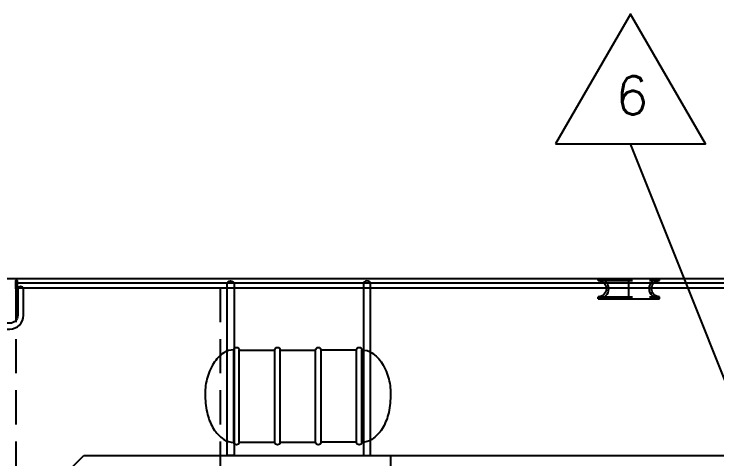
# Model space of a CAD drawing. Extents: x 1551 to 113148, y -1700 to 77018.
# Drawn here: x 22823 to 27981, y 47616 to 50882 of the extents above; entities that cross this region are included whole.
import ezdxf
from ezdxf.enums import TextEntityAlignment as Align

# ---------------------------------------------------------------- set-up
doc = ezdxf.new("R2010")
doc.units = 0
doc.header["$LTSCALE"] = 500
doc.header["$MEASUREMENT"] = 0
doc.linetypes.add('CENTER', pattern=[3, 2.5, -0.25, 0, -0.25])
doc.linetypes.add('DASHED', pattern=[0.75, 0.5, -0.25])
doc.layers.get('0').update_dxf_attribs({"linetype": 'CONTINUOUS'})
for name, color, linetype in [('M1CO1', 1, 'CONTINUOUS'), ('POSNR', 2, 'CONTINUOUS'), ('S0CO1', 7, 'CONTINUOUS'), ('S0CO2', 2, 'CONTINUOUS'), ('S0CO3', 7, 'CONTINUOUS'), ('S0CO5', 7, 'CONTINUOUS'), ('S0DA1', 7, 'DASHED'), ('SAFECO1', 1, 'CONTINUOUS'), ('SOC02', 2, 'CONTINUOUS')]:
    doc.layers.add(name, color=color, linetype=linetype)
doc.styles.add('ROMANS', font='romans', dxfattribs={"height": 100})
doc.dimstyles.get("Standard").update_dxf_attribs({"dimtxt": 2, "dimasz": 2.5, "dimexe": 1, "dimexo": 1, "dimgap": 1, "dimtad": 1, "dimdsep": 46, "dimtxsty": 'ROMANS', "dimcen": 0, "dimclrd": 1, "dimclre": 1, "dimclrt": 2, "dimadec": 0, "dimazin": 0, "dimtfac": 1, "dimtmove": 2, "dimatfit": 3, "dimfxl": 1, "dimtvp": 100, "dimtolj": 1, "dimarcsym": 0})

# ---------------------------------------------------------------- blocks, each defined once
blk = doc.blocks.new('POS_DØRER')
at = {"layer": 'SOC02'}
blk.add_lwpolyline([(-5.529, -4.015), (5.477, -4.015), (-0.026, 5.516)], close=True, dxfattribs=at)
at = {"layer": 'POSNR', "color": 2, "style": 'ROMANS'}
blk.add_attdef('POS', text='', height=2.81, dxfattribs=at).set_placement((0.081, -1.861), align=Align.CENTER)
blk = doc.blocks.new('DOT')
at = {"layer": 'SAFECO1', "color": 0, "linetype": 'ByBlock'}
blk.add_line((-0.5, 0), (-1, 0), dxfattribs=at)
at = {"layer": 'SAFECO1', "color": 0, "linetype": 'ByBlock', "const_width": 0.5}
blk.add_lwpolyline([(-0.25, 0, 1), (0.25, 0, 1)], format="xyb", close=True, dxfattribs=at)
blk = doc.blocks.new('GATT')
for p, q in [((-225, 75), (-225, 59)), ((-225, 75), (225, 75)), ((225, 75), (225, 59)), ((-225, -59), (-225, -75)), ((-225, -75), (225, -75)), ((225, -59), (225, -75))]:
    blk.add_line(p, q)
at = {"linetype": 'DASHED'}
for p, q in [((-225, 59), (225, 59)), ((-225, -59), (225, -59))]:
    blk.add_line(p, q, dxfattribs=at)
at = {"linetype": 'CENTER'}
blk.add_line((0, 75), (0, -75), dxfattribs=at)
for centre, radius, start, end in [((-225, 0), 75, 270, 90), ((-225, 0), 59, 270, 90), ((225, 0), 75, 90, 270), ((225, 0), 59, 90, 270)]:
    blk.add_arc(centre, radius, start, end)
blk = doc.blocks.new('ggf')
at = {"color": 0, "linetype": 'ByBlock'}
for p, q in [((-768.1, 294.7), (-768.1, -380.2)), ((-728.1, 294.7), (-728.1, -380.2)), ((-728.1, 294.7), (-468.1, 294.7)), ((-468.1, 294.7), (-468.1, -380.2)), ((-428.1, 294.7), (-428.1, -380.2)), ((-428.1, 294.7), (-168.1, 294.7)), ((-168.1, 294.7), (-168.1, -380.2)), ((-128.1, 294.7), (-128.1, -380.2)), ((131.9, 294.7), (-128.1, 294.7)), ((131.9, 294.7), (131.9, -380.2)), ((171.9, 294.7), (171.9, -380.2)), ((-728.1, -380.2), (-468.1, -380.2)), ((-428.1, -380.2), (-168.1, -380.2)), ((131.9, -380.2), (-128.1, -380.2))]:
    blk.add_line(p, q, dxfattribs=at)
for points in [[(-767.7, -382.7, -0.148769), (-842, -360.1, -0.107097), (-916.2, -283.1, -0.075852), (-965.6, -166.8, -0.076955), (-977.7, -42.7, -0.062698), (-960.6, 93.2, -0.075852), (-916.2, 197.7, -0.107097), (-842, 274.6, -0.148769), (-767.7, 297.3, -0.148769)], [(171.6, -382.7, 0.148769), (245.9, -360.1, 0.107097), (320.1, -283.1, 0.075852), (369.5, -166.8, 0.076955), (381.6, -42.7, 0.062698), (364.4, 93.2, 0.075852), (320.1, 197.7, 0.107097), (245.9, 274.6, 0.148769), (171.6, 297.3, 0.148769)]]:
    blk.add_lwpolyline(points, format="xyb", dxfattribs=at)
for centre, start, end in [((-748.1, 294.7), 0, 180), ((-448.1, 294.7), 0, 180), ((-148.1, 294.7), 0, 180), ((151.9, 294.7), 0, 180), ((-748.1, -380.2), 180, 0), ((-448.1, -380.2), 180, 0), ((-148.1, -380.2), 180, 0), ((151.9, -380.2), 180, 0)]:
    blk.add_arc(centre, 20, start, end, dxfattribs=at)

msp = doc.modelspace()

# ---------------------------------------------------------------- linework, layer by layer
at = {"layer": 'S0CO1'}
for p, q in [((22835.105, 48909.728), (29683.986, 48909.728)), ((22845.105, 48909.728), (29683.986, 48909.728)), ((29649.137, 48869.728), (22835.105, 48869.728)), ((29649.137, 48869.728), (22891.143, 48869.728))]:
    msp.add_line(p, q, dxfattribs=at)
msp.add_lwpolyline([(22835.105, 48865.725), (22835.105, 48925.725), (22845.105, 48925.725), (22845.105, 48865.725)], close=True, dxfattribs=at)
msp.add_lwpolyline([(20765.105, 48569.525), (22791.305, 48569.525, 0.41421356), (22892.505, 48670.725), (22892.505, 48867.225, 0.6364102), (22850.105, 48867.225), (22850.105, 48670.725, -0.41421356), (22791.305, 48611.925), (20765.105, 48611.925)], format="xyb", dxfattribs=at)
msp.add_lwpolyline([(22835.105, 48867.225), (22850.105, 48867.225)], dxfattribs=at)
at = {"layer": 'S0CO2'}
for points in [[(24387.365, 48898.302, -1), (24437.365, 48898.302), (24437.365, 47640.683), (24387.365, 47640.683)], [(25437.365, 48898.302, 1), (25387.365, 48898.302), (25387.365, 47640.683), (25437.365, 47640.683)]]:
    msp.add_lwpolyline(points, format="xyb", close=True, dxfattribs=at)
at = {"layer": 'S0CO3'}
for p, q in [((22835.105, 47140.683), (23335.105, 47640.683)), ((23335.105, 47640.683), (26085.105, 47640.683)), ((25585.105, 47640.683), (34039.99, 47640.683)), ((25585.105, 47640.683), (25585.105, 46640.725))]:
    msp.add_line(p, q, dxfattribs=at)
at = {"layer": 'S0CO5'}
msp.add_line((20635.105, 48940.725), (34836.084, 48940.725), dxfattribs=at)
at = {"layer": 'S0DA1', "linetype": 'DASHED'}
for p, q in [((22835.105, 48869.728), (22835.105, 47157.786)), ((24335.105, 48869.728), (24335.105, 47157.786))]:
    msp.add_line(p, q, dxfattribs=at)

# ---------------------------------------------------------------- block references
at = {"layer": 'POSNR', "linetype": 'Continuous', "xscale": 100, "yscale": 100, "zscale": 100}
msp.add_blockref('POS_DØRER', (27350.079, 50330.592), dxfattribs=at).add_auto_attribs({'POS': '6'})
at = {"layer": 'S0CO1', "xscale": -1, "rotation": 180}
msp.add_blockref('GATT', (27335.105, 48865.725), dxfattribs=at)
at = {"layer": 'S0CO2', "xscale": -1, "rotation": 180}
msp.add_blockref('ggf', (25203.537, 48034.274), dxfattribs=at)

# ---------------------------------------------------------------- leaders
at = {"layer": 'M1CO1', "linetype": 'Continuous'}
msp.add_leader([(28208.854, 47766.394), (27347.48, 49929.06)], dimstyle='Standard', override={"dimasz": 250, "dimgap": 100, "dimtad": 0, "dimldrblk": 'DOT'}, dxfattribs=at)

doc.saveas('drawing.dxf')
